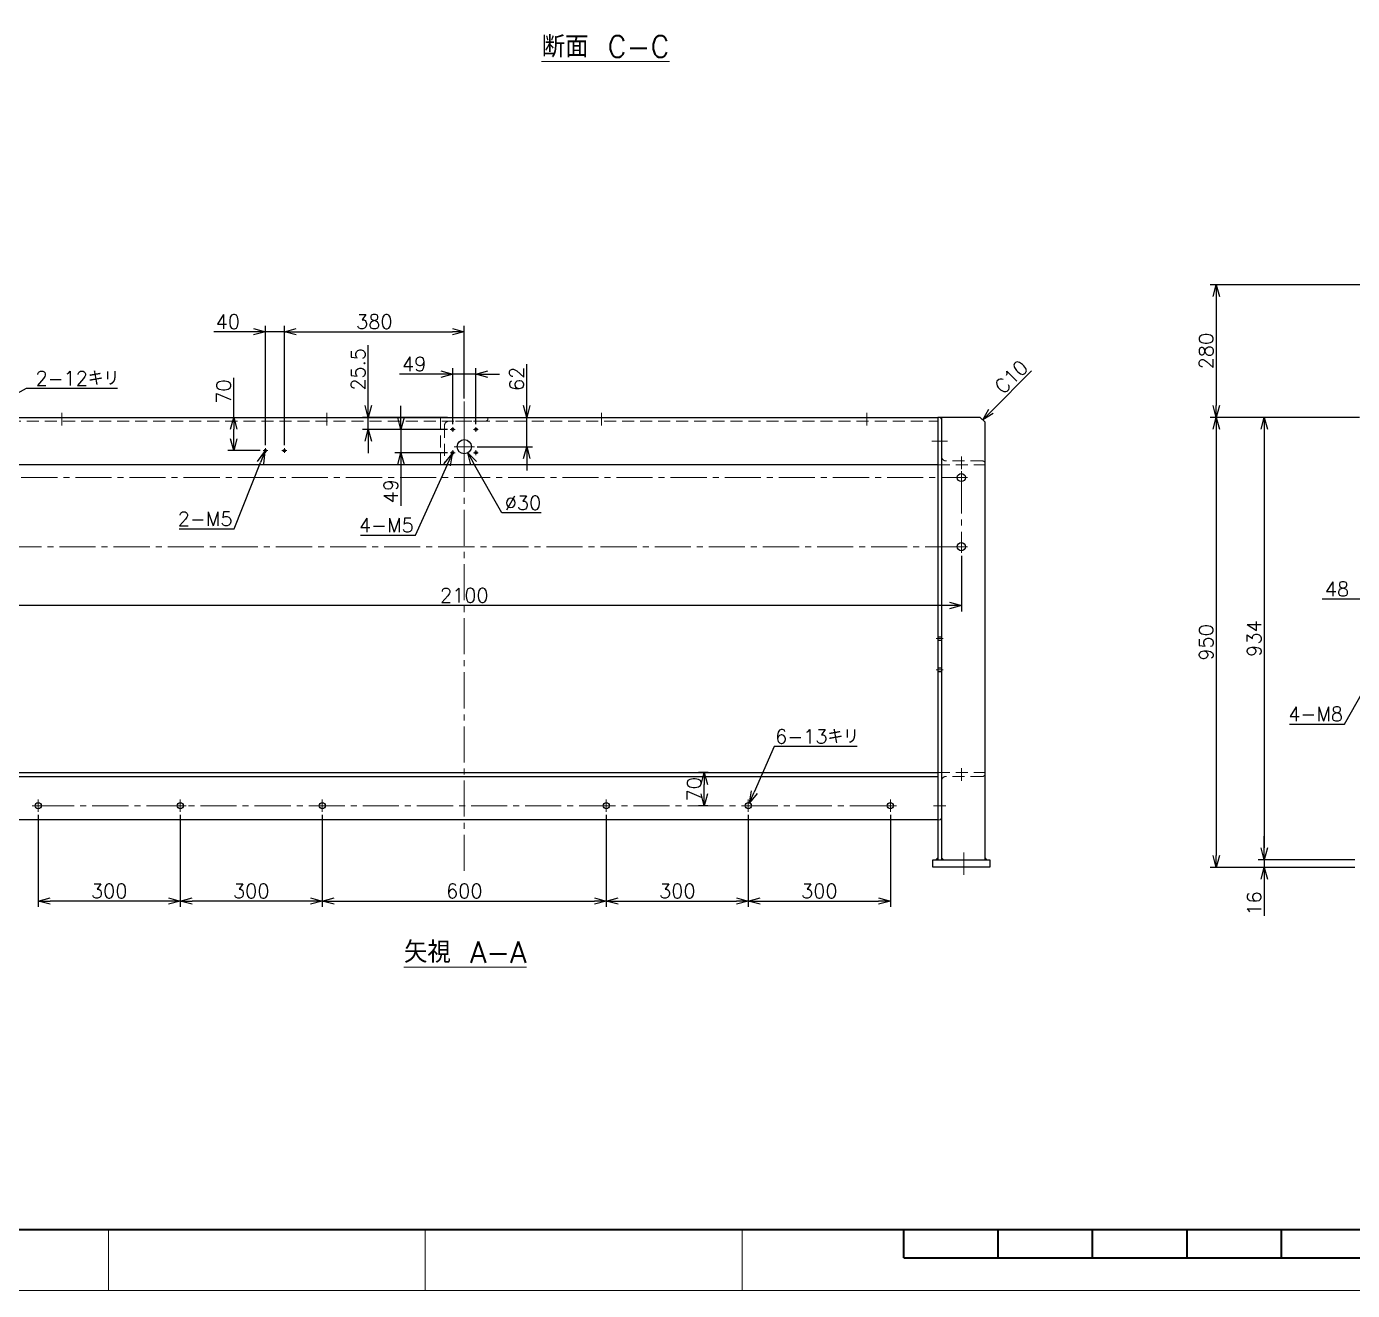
# Model space of a CAD drawing. Header units: millimetres. Extents: x 0 to 17034, y -48 to 5829.
# Drawn here: x 10172 to 12973, y 0 to 2669 of the extents above; entities that cross this region are included whole.
import ezdxf

# ---------------------------------------------------------------- set-up
doc = ezdxf.new("R2010")
doc.units = ezdxf.units.MM
doc.header["$LTSCALE"] = 4
doc.header["$PDMODE"] = 99
doc.header["$PDSIZE"] = 1
doc.linetypes.add('CENTER2', pattern=[28.575, 19.05, -3.175, 3.175, -3.175])
doc.linetypes.add('HIDDEN', pattern=[9.525, 6.35, -3.175])
for name, color, linetype, lineweight in [('04_HIDDEN', 2, 'HIDDEN', 13), ('05_CENTER', 4, 'CENTER2', 13), ('08_DIM', 3, 'Continuous', 13), ('90_FRAME', 5, 'Continuous', 35)]:
    doc.layers.add(name, color=color, linetype=linetype, lineweight=lineweight)
doc.layers.add('91_BLANK', color=5, linetype='Continuous', lineweight=0, plot=False)
doc.styles.add('KSS_TXT', font='txt.shx', dxfattribs={"bigfont": 'extfont2.shx'})
doc.dimstyles.new('KSS_DIM', dxfattribs={"dimscale": 10, "dimtxt": 3, "dimasz": 2.5, "dimexe": 1.25, "dimexo": 0.625, "dimtad": 1, "dimdsep": 46, "dimtxsty": 'KSS_TXT', "dimblk": 'OPEN30', "dimcen": 0, "dimazin": 2, "dimtfac": 0.75, "dimtmove": 0, "dimatfit": 3, "dimldrblk": 'OPEN30', "dimfxl": 1.25, "dimtolj": 1, "dimarcsym": 0})
doc.dimstyles.new('KSS_DIM$3', dxfattribs={"dimscale": 10, "dimtxt": 3, "dimasz": 2.5, "dimexe": 1.25, "dimexo": 0.625, "dimtad": 1, "dimtih": 1, "dimtoh": 1, "dimdsep": 46, "dimtxsty": 'KSS_TXT', "dimblk": 'OPEN30', "dimcen": 0, "dimazin": 2, "dimtfac": 0.75, "dimtofl": 0, "dimtmove": 0, "dimatfit": 3, "dimldrblk": 'OPEN30', "dimfxl": 1.25, "dimtolj": 1, "dimarcsym": 0})

# ---------------------------------------------------------------- blocks, each defined once
blk = doc.blocks.new('_Open30')
at = {"color": 0, "linetype": 'ByBlock', "lineweight": -2}
for p, q in [((-1, 0.27), (0, 0)), ((0, 0), (-1, -0.27)), ((0, 0), (-1, 0))]:
    blk.add_line(p, q, dxfattribs=at)
blk = doc.blocks.new('*D8')
at = {"layer": '08_DIM', "color": 0, "lineweight": -2, "transparency": 16777216}
for p, q in [((11047.3, 1934.7), (10959.8, 1934.7)), ((11072.3, 1829.2), (11072.3, 1947.2)), ((11121.3, 1934.7), (11072.3, 1934.7)), ((11121.3, 1829.2), (11121.3, 1947.2)), ((11146.3, 1934.7), (11171.3, 1934.7))]:
    blk.add_line(p, q, dxfattribs=at)
at = {"layer": 'Defpoints', "color": 0, "transparency": 16777216}
for p in [(11072.3, 1934.7), (11072.3, 1823), (11121.3, 1823)]:
    blk.add_point(p, dxfattribs=at)
at = {"layer": '08_DIM', "color": 0, "lineweight": -2, "transparency": 16777216, "xscale": 25, "yscale": 25, "zscale": 25}
blk.add_blockref('_Open30', (11072.3, 1934.7), dxfattribs=at)
at = {"layer": '08_DIM', "color": 0, "lineweight": -2, "transparency": 16777216, "xscale": 25, "yscale": 25, "zscale": 25, "rotation": 180}
blk.add_blockref('_Open30', (11121.3, 1934.7), dxfattribs=at)
at = {"layer": '08_DIM', "color": 0, "transparency": 16777216, "insert": (10991, 1956), "char_height": 30, "attachment_point": 5, "style": 'KSS_TXT'}
blk.add_mtext('\\A1;49', dxfattribs=at)
blk = doc.blocks.new('*D9')
at = {"layer": '08_DIM', "color": 0, "lineweight": -2, "transparency": 16777216}
for p, q in [((10962.9, 1842.9), (10962.9, 1867.9)), ((11061, 1817.9), (10950.4, 1817.9)), ((10962.9, 1817.9), (10962.9, 1768.9)), ((11061, 1768.9), (10950.4, 1768.9)), ((10962.9, 1743.9), (10962.9, 1656.4))]:
    blk.add_line(p, q, dxfattribs=at)
at = {"layer": 'Defpoints', "color": 0, "transparency": 16777216}
for p in [(11067.2, 1817.9), (10962.9, 1768.9), (11067.2, 1768.9)]:
    blk.add_point(p, dxfattribs=at)
at = {"layer": '08_DIM', "color": 0, "lineweight": -2, "transparency": 16777216, "xscale": 25, "yscale": 25, "zscale": 25}
for p, rotation in [((10962.9, 1817.9), 270), ((10962.9, 1768.9), 90)]:
    blk.add_blockref('_Open30', p, dxfattribs=dict(at, rotation=rotation))
at = {"layer": '08_DIM', "color": 0, "transparency": 16777216, "insert": (10941.7, 1687.7), "char_height": 30, "attachment_point": 5, "rotation": 90, "style": 'KSS_TXT'}
blk.add_mtext('\\A1;49', dxfattribs=at)
blk = doc.blocks.new('*D10')
at = {"layer": '08_DIM', "color": 0, "lineweight": -2, "transparency": 16777216}
for p, q in [((10894, 1868.4), (10894, 1996.1)), ((11061, 1843.4), (10881.5, 1843.4)), ((10894, 1817.9), (10894, 1843.4)), ((11061, 1817.9), (10881.5, 1817.9)), ((10894, 1792.9), (10894, 1767.9))]:
    blk.add_line(p, q, dxfattribs=at)
at = {"layer": 'Defpoints', "color": 0, "transparency": 16777216}
for p in [(10894, 1843.4), (11067.2, 1843.4), (11067.2, 1817.9)]:
    blk.add_point(p, dxfattribs=at)
at = {"layer": '08_DIM', "color": 0, "lineweight": -2, "transparency": 16777216, "xscale": 25, "yscale": 25, "zscale": 25}
for p, rotation in [((10894, 1843.4), 270), ((10894, 1817.9), 90)]:
    blk.add_blockref('_Open30', p, dxfattribs=dict(at, rotation=rotation))
at = {"layer": '08_DIM', "color": 0, "transparency": 16777216, "insert": (10872.7, 1944.8), "char_height": 30, "attachment_point": 5, "rotation": 90, "style": 'KSS_TXT'}
blk.add_mtext('\\A1;25.5', dxfattribs=at)
blk = doc.blocks.new('*D11')
at = {"layer": '08_DIM', "color": 0, "lineweight": -2, "transparency": 16777216}
for p, q in [((11228.6, 1868.4), (11228.6, 1956.1)), ((11124.3, 1843.4), (11241.1, 1843.4)), ((11228.6, 1781.4), (11228.6, 1843.4)), ((11124.3, 1781.4), (11241.1, 1781.4)), ((11228.6, 1756.4), (11228.6, 1731.4))]:
    blk.add_line(p, q, dxfattribs=at)
at = {"layer": 'Defpoints', "color": 0, "transparency": 16777216}
for p in [(11118, 1843.4), (11228.6, 1843.4), (11118, 1781.4)]:
    blk.add_point(p, dxfattribs=at)
at = {"layer": '08_DIM', "color": 0, "lineweight": -2, "transparency": 16777216, "xscale": 25, "yscale": 25, "zscale": 25}
for p, rotation in [((11228.6, 1843.4), 270), ((11228.6, 1781.4), 90)]:
    blk.add_blockref('_Open30', p, dxfattribs=dict(at, rotation=rotation))
at = {"layer": '08_DIM', "color": 0, "transparency": 16777216, "insert": (11207.4, 1924.8), "char_height": 30, "attachment_point": 5, "rotation": 90, "style": 'KSS_TXT'}
blk.add_mtext('\\A1;62', dxfattribs=at)
blk = doc.blocks.new('*D12')
at = {"layer": '08_DIM', "color": 0, "lineweight": -2, "transparency": 16777216}
for p, q in [((10993.6, 1594.5), (11061, 1743.9)), ((10877.3, 1594.5), (10993.6, 1594.5))]:
    blk.add_line(p, q, dxfattribs=at)
at = {"layer": 'Defpoints', "color": 0, "transparency": 16777216}
for p in [(11071.2, 1766.6), (11073.3, 1771.2)]:
    blk.add_point(p, dxfattribs=at)
at = {"layer": '08_DIM', "color": 0, "lineweight": -2, "transparency": 16777216, "xscale": 25, "yscale": 25, "zscale": 25, "rotation": 65.71302970885836}
blk.add_blockref('_Open30', (11071.2, 1766.6), dxfattribs=at)
at = {"layer": '08_DIM', "color": 0, "transparency": 16777216, "insert": (10932.3, 1615.8), "char_height": 30, "attachment_point": 5, "style": 'KSS_TXT'}
blk.add_mtext('\\A1;4-M5', dxfattribs=at)
blk = doc.blocks.new('*D13')
at = {"layer": '08_DIM', "color": 0, "lineweight": -2, "transparency": 16777216}
for p, q in [((11176.4, 1641.6), (11116.6, 1746.7)), ((11258.9, 1641.6), (11176.4, 1641.6))]:
    blk.add_line(p, q, dxfattribs=at)
at = {"layer": 'Defpoints', "color": 0, "transparency": 16777216}
for p in [(11089.3, 1794.5), (11104.2, 1768.4)]:
    blk.add_point(p, dxfattribs=at)
at = {"layer": '08_DIM', "color": 0, "lineweight": -2, "transparency": 16777216, "xscale": 25, "yscale": 25, "zscale": 25, "rotation": 119.6526724526506}
blk.add_blockref('_Open30', (11104.2, 1768.4), dxfattribs=at)
at = {"layer": '08_DIM', "color": 0, "transparency": 16777216, "insert": (11220.7, 1662.9), "char_height": 30, "attachment_point": 5, "style": 'KSS_TXT'}
blk.add_mtext('\\A1;%%C30', dxfattribs=at)
blk = doc.blocks.new('A$C448B04A9_1')
at = {"color": 0}
for p, q in [((3, 100), (0, 100)), ((0, 0), (0, 100)), ((8, 18), (8, 95)), ((0, 0), (100, 0)), ((95, 8), (18, 8)), ((100, 3), (100, 0))]:
    blk.add_line(p, q, dxfattribs=at)
for centre, radius, start, end in [((3, 95), 5, 0, 90), ((18, 18), 10, 180, 270), ((95, 3), 5, 0, 90)]:
    blk.add_arc(centre, radius, start, end, dxfattribs=at)
blk = doc.blocks.new('M5tz_1')
at = {"color": 0}
for radius in [2.5, 2.5, 2]:
    blk.add_circle((0, 0), radius, dxfattribs=at)
blk.add_circle((0, 0), 2)
at = {"layer": '05_CENTER'}
for p, q in [((5.1, 0), (-5.1, 0)), ((0, -5.1), (0, 5.1))]:
    blk.add_line(p, q, dxfattribs=at)
blk = doc.blocks.new('*D82')
at = {"layer": '08_DIM', "color": 0, "lineweight": -2, "transparency": 16777216}
for p, q in [((10716.8, 1784.7), (10716.8, 2036.8)), ((10741.8, 2024.3), (11071.8, 2024.3)), ((11096.8, 1883), (11096.8, 2036.8))]:
    blk.add_line(p, q, dxfattribs=at)
at = {"layer": 'Defpoints', "color": 0, "transparency": 16777216}
for p in [(11096.8, 2024.3), (11096.8, 1876.7), (10716.8, 1778.5)]:
    blk.add_point(p, dxfattribs=at)
at = {"layer": '08_DIM', "color": 0, "lineweight": -2, "transparency": 16777216, "xscale": 25, "yscale": 25, "zscale": 25, "rotation": 180}
blk.add_blockref('_Open30', (10716.8, 2024.3), dxfattribs=at)
at = {"layer": '08_DIM', "color": 0, "lineweight": -2, "transparency": 16777216, "xscale": 25, "yscale": 25, "zscale": 25}
blk.add_blockref('_Open30', (11096.8, 2024.3), dxfattribs=at)
at = {"layer": '08_DIM', "color": 0, "transparency": 16777216, "insert": (10906.8, 2045.5), "char_height": 30, "attachment_point": 5, "style": 'KSS_TXT'}
blk.add_mtext('\\A1;380', dxfattribs=at)
blk = doc.blocks.new('*D83')
at = {"layer": '08_DIM', "color": 0, "lineweight": -2, "transparency": 16777216}
for p, q in [((10651.8, 2024.3), (10568, 2024.3)), ((10676.8, 1784.7), (10676.8, 2036.8)), ((10716.8, 2024.3), (10676.8, 2024.3)), ((10716.8, 1784.7), (10716.8, 2036.8)), ((10741.8, 2024.3), (10766.8, 2024.3))]:
    blk.add_line(p, q, dxfattribs=at)
at = {"layer": 'Defpoints', "color": 0, "transparency": 16777216}
for p in [(10676.8, 2024.3), (10676.8, 1778.5), (10716.8, 1778.5)]:
    blk.add_point(p, dxfattribs=at)
at = {"layer": '08_DIM', "color": 0, "lineweight": -2, "transparency": 16777216, "xscale": 25, "yscale": 25, "zscale": 25}
blk.add_blockref('_Open30', (10676.8, 2024.3), dxfattribs=at)
at = {"layer": '08_DIM', "color": 0, "lineweight": -2, "transparency": 16777216, "xscale": 25, "yscale": 25, "zscale": 25, "rotation": 180}
blk.add_blockref('_Open30', (10716.8, 2024.3), dxfattribs=at)
at = {"layer": '08_DIM', "color": 0, "transparency": 16777216, "insert": (10597.4, 2045.5), "char_height": 30, "attachment_point": 5, "style": 'KSS_TXT'}
blk.add_mtext('\\A1;40', dxfattribs=at)
blk = doc.blocks.new('*D84')
at = {"layer": '08_DIM', "color": 0, "lineweight": -2, "transparency": 16777216}
for p, q in [((10609.8, 1843.4), (10609.8, 1927.2)), ((10585.2, 1843.4), (10622.3, 1843.4)), ((10609.8, 1798.4), (10609.8, 1818.4)), ((10665.5, 1773.4), (10597.3, 1773.4))]:
    blk.add_line(p, q, dxfattribs=at)
at = {"layer": 'Defpoints', "color": 0, "transparency": 16777216}
for p in [(10579, 1843.4), (10609.8, 1843.4), (10671.7, 1773.4)]:
    blk.add_point(p, dxfattribs=at)
at = {"layer": '08_DIM', "color": 0, "lineweight": -2, "transparency": 16777216, "xscale": 25, "yscale": 25, "zscale": 25}
for p, rotation in [((10609.8, 1843.4), 90), ((10609.8, 1773.4), 270)]:
    blk.add_blockref('_Open30', p, dxfattribs=dict(at, rotation=rotation))
at = {"layer": '08_DIM', "color": 0, "transparency": 16777216, "insert": (10588.6, 1897.8), "char_height": 30, "attachment_point": 5, "rotation": 90, "style": 'KSS_TXT'}
blk.add_mtext('\\A1;70', dxfattribs=at)
blk = doc.blocks.new('*D85')
at = {"layer": '08_DIM', "color": 0, "lineweight": -2, "transparency": 16777216}
for p, q in [((10610.6, 1608), (10666.6, 1747.9)), ((10494.4, 1608), (10610.6, 1608))]:
    blk.add_line(p, q, dxfattribs=at)
at = {"layer": 'Defpoints', "color": 0, "transparency": 16777216}
for p in [(10675.8, 1771.1), (10677.7, 1775.7)]:
    blk.add_point(p, dxfattribs=at)
at = {"layer": '08_DIM', "color": 0, "lineweight": -2, "transparency": 16777216, "xscale": 25, "yscale": 25, "zscale": 25, "rotation": 68.21196729017868}
blk.add_blockref('_Open30', (10675.8, 1771.1), dxfattribs=at)
at = {"layer": '08_DIM', "color": 0, "transparency": 16777216, "insert": (10549.4, 1629.3), "char_height": 30, "attachment_point": 5, "style": 'KSS_TXT'}
blk.add_mtext('\\A1;2-M5', dxfattribs=at)
blk = doc.blocks.new('*D96')
at = {"layer": '08_DIM', "color": 0, "lineweight": -2, "transparency": 16777216}
for p, q in [((10171.2, 1904.7), (10053.8, 1838.6)), ((10364, 1904.7), (10171.2, 1904.7))]:
    blk.add_line(p, q, dxfattribs=at)
at = {"layer": 'Defpoints', "color": 0, "transparency": 16777216}
for p in [(10032, 1826.4), (10021.5, 1820.5)]:
    blk.add_point(p, dxfattribs=at)
at = {"layer": '08_DIM', "color": 0, "lineweight": -2, "transparency": 16777216, "xscale": 25, "yscale": 25, "zscale": 25, "rotation": 209.3523957356908}
blk.add_blockref('_Open30', (10032, 1826.4), dxfattribs=at)
at = {"layer": '08_DIM', "color": 0, "transparency": 16777216, "insert": (10279.5, 1925.9), "char_height": 30, "attachment_point": 5, "style": 'KSS_TXT'}
blk.add_mtext('\\A1;2-12キリ', dxfattribs=at)
blk = doc.blocks.new('*D97')
at = {"layer": '08_DIM', "color": 0, "lineweight": -2, "transparency": 16777216}
blk.add_line((12209.4, 1856.1), (12295, 1941.7), dxfattribs=at)
at = {"layer": 'Defpoints', "color": 0, "transparency": 16777216}
for p in [(12403.3, 2050), (12403.3, 2050), (12191.8, 1838.4)]:
    blk.add_point(p, dxfattribs=at)
at = {"layer": '08_DIM', "color": 0, "lineweight": -2, "transparency": 16777216, "xscale": 25, "yscale": 25, "zscale": 25, "rotation": 225.0000000000006}
blk.add_blockref('_Open30', (12191.8, 1838.4), dxfattribs=at)
at = {"layer": '08_DIM', "color": 0, "transparency": 16777216, "insert": (12252.2, 1928.9), "char_height": 30, "attachment_point": 5, "rotation": 45, "style": 'KSS_TXT'}
blk.add_mtext('\\A1;C10', dxfattribs=at)
blk = doc.blocks.new('*D140')
at = {"layer": '08_DIM', "color": 0, "lineweight": -2, "transparency": 16777216}
for p, q in [((15588.1, 2123.4), (12672.6, 2123.4)), ((12685.1, 2098.4), (12685.1, 1868.4)), ((12988.1, 1843.4), (12672.6, 1843.4))]:
    blk.add_line(p, q, dxfattribs=at)
at = {"layer": 'Defpoints', "color": 0, "transparency": 16777216}
for p in [(15594.4, 2123.4), (12685.1, 1843.4), (12994.4, 1843.4)]:
    blk.add_point(p, dxfattribs=at)
at = {"layer": '08_DIM', "color": 0, "lineweight": -2, "transparency": 16777216, "xscale": 25, "yscale": 25, "zscale": 25}
for p, rotation in [((12685.1, 2123.4), 90), ((12685.1, 1843.4), 270)]:
    blk.add_blockref('_Open30', p, dxfattribs=dict(at, rotation=rotation))
at = {"layer": '08_DIM', "color": 0, "transparency": 16777216, "insert": (12663.9, 1983.4), "char_height": 30, "attachment_point": 5, "rotation": 90, "style": 'KSS_TXT'}
blk.add_mtext('\\A1;280', dxfattribs=at)
blk = doc.blocks.new('*D146')
at = {"layer": '08_DIM', "color": 0, "lineweight": -2, "transparency": 16777216}
for p, q in [((12988.1, 1843.4), (12774, 1843.4)), ((12786.5, 1818.4), (12786.5, 934.4)), ((12978.1, 909.4), (12774, 909.4))]:
    blk.add_line(p, q, dxfattribs=at)
at = {"layer": 'Defpoints', "color": 0, "transparency": 16777216}
for p in [(12994.4, 1843.4), (12786.5, 909.4), (12984.4, 909.4)]:
    blk.add_point(p, dxfattribs=at)
at = {"layer": '08_DIM', "color": 0, "lineweight": -2, "transparency": 16777216, "xscale": 25, "yscale": 25, "zscale": 25}
for p, rotation in [((12786.5, 1843.4), 90), ((12786.5, 909.4), 270)]:
    blk.add_blockref('_Open30', p, dxfattribs=dict(at, rotation=rotation))
at = {"layer": '08_DIM', "color": 0, "transparency": 16777216, "insert": (12765.3, 1376.4), "char_height": 30, "attachment_point": 5, "rotation": 90, "style": 'KSS_TXT'}
blk.add_mtext('\\A1;934', dxfattribs=at)
blk = doc.blocks.new('*D147')
at = {"layer": '08_DIM', "color": 0, "lineweight": -2, "transparency": 16777216}
for p, q in [((12988.1, 1843.4), (12672.6, 1843.4)), ((12685.1, 1818.4), (12685.1, 918.4)), ((12978.1, 893.4), (12672.6, 893.4))]:
    blk.add_line(p, q, dxfattribs=at)
at = {"layer": 'Defpoints', "color": 0, "transparency": 16777216}
for p in [(12994.4, 1843.4), (12685.1, 893.4), (12984.4, 893.4)]:
    blk.add_point(p, dxfattribs=at)
at = {"layer": '08_DIM', "color": 0, "lineweight": -2, "transparency": 16777216, "xscale": 25, "yscale": 25, "zscale": 25}
for p, rotation in [((12685.1, 1843.4), 90), ((12685.1, 893.4), 270)]:
    blk.add_blockref('_Open30', p, dxfattribs=dict(at, rotation=rotation))
at = {"layer": '08_DIM', "color": 0, "transparency": 16777216, "insert": (12663.9, 1368.4), "char_height": 30, "attachment_point": 5, "rotation": 90, "style": 'KSS_TXT'}
blk.add_mtext('\\A1;950', dxfattribs=at)
blk = doc.blocks.new('*D148')
at = {"layer": '08_DIM', "color": 0, "lineweight": -2, "transparency": 16777216}
for p, q in [((12786.5, 934.4), (12786.5, 959.4)), ((12978.1, 909.4), (12774, 909.4)), ((12786.5, 909.4), (12786.5, 893.4)), ((12978.1, 893.4), (12774, 893.4)), ((12786.5, 868.4), (12786.5, 790.9))]:
    blk.add_line(p, q, dxfattribs=at)
at = {"layer": 'Defpoints', "color": 0, "transparency": 16777216}
for p in [(12984.4, 909.4), (12786.5, 893.4), (12984.4, 893.4)]:
    blk.add_point(p, dxfattribs=at)
at = {"layer": '08_DIM', "color": 0, "lineweight": -2, "transparency": 16777216, "xscale": 25, "yscale": 25, "zscale": 25}
for p, rotation in [((12786.5, 909.4), 270), ((12786.5, 893.4), 90)]:
    blk.add_blockref('_Open30', p, dxfattribs=dict(at, rotation=rotation))
at = {"layer": '08_DIM', "color": 0, "transparency": 16777216, "insert": (12765.3, 817.2), "char_height": 30, "attachment_point": 5, "rotation": 90, "style": 'KSS_TXT'}
blk.add_mtext('\\A1;16', dxfattribs=at)
blk = doc.blocks.new('*D150')
at = {"layer": '08_DIM', "color": 0, "lineweight": -2, "transparency": 16777216}
for p, q in [((12996.4, 1459.7), (12908.9, 1459.7)), ((13021.4, 1389.6), (13021.4, 1472.2)), ((13069.4, 1459.7), (13021.4, 1459.7)), ((13069.4, 1389.6), (13069.4, 1472.2)), ((13094.4, 1459.7), (13119.4, 1459.7))]:
    blk.add_line(p, q, dxfattribs=at)
at = {"layer": 'Defpoints', "color": 0, "transparency": 16777216}
for p in [(13021.4, 1459.7), (13021.4, 1383.4), (13069.4, 1383.4)]:
    blk.add_point(p, dxfattribs=at)
at = {"layer": '08_DIM', "color": 0, "lineweight": -2, "transparency": 16777216, "xscale": 25, "yscale": 25, "zscale": 25}
blk.add_blockref('_Open30', (13021.4, 1459.7), dxfattribs=at)
at = {"layer": '08_DIM', "color": 0, "lineweight": -2, "transparency": 16777216, "xscale": 25, "yscale": 25, "zscale": 25, "rotation": 180}
blk.add_blockref('_Open30', (13069.4, 1459.7), dxfattribs=at)
at = {"layer": '08_DIM', "color": 0, "transparency": 16777216, "insert": (12940.1, 1481), "char_height": 30, "attachment_point": 5, "style": 'KSS_TXT'}
blk.add_mtext('\\A1;48', dxfattribs=at)
blk = doc.blocks.new('*D153')
at = {"layer": '08_DIM', "color": 0, "lineweight": -2, "transparency": 16777216}
for p, q in [((12956.3, 1196), (13007, 1285.2)), ((12840.1, 1196), (12956.3, 1196))]:
    blk.add_line(p, q, dxfattribs=at)
at = {"layer": 'Defpoints', "color": 0, "transparency": 16777216}
for p in [(13019.4, 1307), (13023.4, 1313.9)]:
    blk.add_point(p, dxfattribs=at)
at = {"layer": '08_DIM', "color": 0, "lineweight": -2, "transparency": 16777216, "xscale": 25, "yscale": 25, "zscale": 25, "rotation": 60.37559558831968}
blk.add_blockref('_Open30', (13019.4, 1307), dxfattribs=at)
at = {"layer": '08_DIM', "color": 0, "transparency": 16777216, "insert": (12895.1, 1217.2), "char_height": 30, "attachment_point": 5, "style": 'KSS_TXT'}
blk.add_mtext('\\A1;4-M8', dxfattribs=at)
blk = doc.blocks.new('*D156')
at = {"layer": '08_DIM', "color": 0, "lineweight": -2, "transparency": 16777216}
for p, q in [((10046.8, 1550.9), (10046.8, 1433.8)), ((12146.8, 1550.9), (12146.8, 1433.8)), ((12121.8, 1446.3), (10071.8, 1446.3))]:
    blk.add_line(p, q, dxfattribs=at)
at = {"layer": 'Defpoints', "color": 0, "transparency": 16777216}
for p in [(10046.8, 1557.1), (12146.8, 1557.1), (10046.8, 1446.3)]:
    blk.add_point(p, dxfattribs=at)
at = {"layer": '08_DIM', "color": 0, "lineweight": -2, "transparency": 16777216, "xscale": 25, "yscale": 25, "zscale": 25, "rotation": 180}
blk.add_blockref('_Open30', (10046.8, 1446.3), dxfattribs=at)
at = {"layer": '08_DIM', "color": 0, "lineweight": -2, "transparency": 16777216, "xscale": 25, "yscale": 25, "zscale": 25}
blk.add_blockref('_Open30', (12146.8, 1446.3), dxfattribs=at)
at = {"layer": '08_DIM', "color": 0, "transparency": 16777216, "insert": (11096.8, 1467.6), "char_height": 30, "attachment_point": 5, "style": 'KSS_TXT'}
blk.add_mtext('\\A1;2100', dxfattribs=at)
blk = doc.blocks.new('A$C448B04A9_1_1_1')
at = {"color": 0}
for p, q in [((3, 100), (0, 100)), ((0, 0), (0, 100)), ((8, 18), (8, 95)), ((0, 0), (100, 0)), ((95, 8), (18, 8)), ((100, 3), (100, 0))]:
    blk.add_line(p, q, dxfattribs=at)
for centre, radius, start, end in [((3, 95), 5, 0, 90), ((18, 18), 10, 180, 270), ((95, 3), 5, 0, 90)]:
    blk.add_arc(centre, radius, start, end, dxfattribs=at)
blk = doc.blocks.new('*D194')
at = {"layer": '08_DIM', "color": 0, "lineweight": -2, "transparency": 16777216}
for p, q in [((11611.8, 1093.4), (11591.3, 1093.4)), ((11603.8, 1048.4), (11603.8, 1068.4)), ((11611.4, 1023.4), (11591.3, 1023.4))]:
    blk.add_line(p, q, dxfattribs=at)
at = {"layer": 'Defpoints', "color": 0, "transparency": 16777216}
for p in [(11603.8, 1093.4), (11618.1, 1093.4), (11617.6, 1023.4)]:
    blk.add_point(p, dxfattribs=at)
at = {"layer": '08_DIM', "color": 0, "lineweight": -2, "transparency": 16777216, "xscale": 25, "yscale": 25, "zscale": 25}
for p, rotation in [((11603.8, 1093.4), 90), ((11603.8, 1023.4), 270)]:
    blk.add_blockref('_Open30', p, dxfattribs=dict(at, rotation=rotation))
at = {"layer": '08_DIM', "color": 0, "transparency": 16777216, "insert": (11582.5, 1058.4), "char_height": 30, "attachment_point": 5, "rotation": 90, "style": 'KSS_TXT'}
blk.add_mtext('\\A1;70', dxfattribs=at)
blk = doc.blocks.new('*D195')
at = {"layer": '08_DIM', "color": 0, "lineweight": -2, "transparency": 16777216}
for p, q in [((10796.8, 1004.3), (10796.8, 809.7)), ((11396.8, 1004.3), (11396.8, 809.7)), ((10821.8, 822.2), (11371.8, 822.2))]:
    blk.add_line(p, q, dxfattribs=at)
at = {"layer": 'Defpoints', "color": 0, "transparency": 16777216}
for p in [(10796.8, 1010.5), (11396.8, 1010.5), (11396.8, 822.2)]:
    blk.add_point(p, dxfattribs=at)
at = {"layer": '08_DIM', "color": 0, "lineweight": -2, "transparency": 16777216, "xscale": 25, "yscale": 25, "zscale": 25, "rotation": 180}
blk.add_blockref('_Open30', (10796.8, 822.2), dxfattribs=at)
at = {"layer": '08_DIM', "color": 0, "lineweight": -2, "transparency": 16777216, "xscale": 25, "yscale": 25, "zscale": 25}
blk.add_blockref('_Open30', (11396.8, 822.2), dxfattribs=at)
at = {"layer": '08_DIM', "color": 0, "transparency": 16777216, "insert": (11096.8, 843.4), "char_height": 30, "attachment_point": 5, "style": 'KSS_TXT'}
blk.add_mtext('\\A1;600', dxfattribs=at)
blk = doc.blocks.new('*D196')
at = {"layer": '08_DIM', "color": 0, "lineweight": -2, "transparency": 16777216}
for p, q in [((11396.8, 1004.3), (11396.8, 809.7)), ((11696.8, 1004.3), (11696.8, 809.7)), ((11421.8, 822.2), (11671.8, 822.2))]:
    blk.add_line(p, q, dxfattribs=at)
at = {"layer": 'Defpoints', "color": 0, "transparency": 16777216}
for p in [(11396.8, 1010.5), (11696.8, 1010.5), (11696.8, 822.2)]:
    blk.add_point(p, dxfattribs=at)
at = {"layer": '08_DIM', "color": 0, "lineweight": -2, "transparency": 16777216, "xscale": 25, "yscale": 25, "zscale": 25, "rotation": 180}
blk.add_blockref('_Open30', (11396.8, 822.2), dxfattribs=at)
at = {"layer": '08_DIM', "color": 0, "lineweight": -2, "transparency": 16777216, "xscale": 25, "yscale": 25, "zscale": 25}
blk.add_blockref('_Open30', (11696.8, 822.2), dxfattribs=at)
at = {"layer": '08_DIM', "color": 0, "transparency": 16777216, "insert": (11546.8, 843.4), "char_height": 30, "attachment_point": 5, "style": 'KSS_TXT'}
blk.add_mtext('\\A1;300', dxfattribs=at)
blk = doc.blocks.new('*D197')
at = {"layer": '08_DIM', "color": 0, "lineweight": -2, "transparency": 16777216}
for p, q in [((11696.8, 1004.3), (11696.8, 809.7)), ((11996.8, 1004.3), (11996.8, 809.7)), ((11721.8, 822.2), (11971.8, 822.2))]:
    blk.add_line(p, q, dxfattribs=at)
at = {"layer": 'Defpoints', "color": 0, "transparency": 16777216}
for p in [(11696.8, 1010.5), (11996.8, 1010.5), (11996.8, 822.2)]:
    blk.add_point(p, dxfattribs=at)
at = {"layer": '08_DIM', "color": 0, "lineweight": -2, "transparency": 16777216, "xscale": 25, "yscale": 25, "zscale": 25, "rotation": 180}
blk.add_blockref('_Open30', (11696.8, 822.2), dxfattribs=at)
at = {"layer": '08_DIM', "color": 0, "lineweight": -2, "transparency": 16777216, "xscale": 25, "yscale": 25, "zscale": 25}
blk.add_blockref('_Open30', (11996.8, 822.2), dxfattribs=at)
at = {"layer": '08_DIM', "color": 0, "transparency": 16777216, "insert": (11846.8, 843.4), "char_height": 30, "attachment_point": 5, "style": 'KSS_TXT'}
blk.add_mtext('\\A1;300', dxfattribs=at)
blk = doc.blocks.new('*D198')
at = {"layer": '08_DIM', "color": 0, "lineweight": -2, "transparency": 16777216}
for p, q in [((10496.8, 1004.3), (10496.8, 809.7)), ((10796.8, 1004.3), (10796.8, 809.7)), ((10771.8, 822.2), (10521.8, 822.2))]:
    blk.add_line(p, q, dxfattribs=at)
at = {"layer": 'Defpoints', "color": 0, "transparency": 16777216}
for p in [(10496.8, 1010.5), (10796.8, 1010.5), (10496.8, 822.2)]:
    blk.add_point(p, dxfattribs=at)
at = {"layer": '08_DIM', "color": 0, "lineweight": -2, "transparency": 16777216, "xscale": 25, "yscale": 25, "zscale": 25, "rotation": 180}
blk.add_blockref('_Open30', (10496.8, 822.2), dxfattribs=at)
at = {"layer": '08_DIM', "color": 0, "lineweight": -2, "transparency": 16777216, "xscale": 25, "yscale": 25, "zscale": 25}
blk.add_blockref('_Open30', (10796.8, 822.2), dxfattribs=at)
at = {"layer": '08_DIM', "color": 0, "transparency": 16777216, "insert": (10646.8, 843.4), "char_height": 30, "attachment_point": 5, "style": 'KSS_TXT'}
blk.add_mtext('\\A1;300', dxfattribs=at)
blk = doc.blocks.new('*D199')
at = {"layer": '08_DIM', "color": 0, "lineweight": -2, "transparency": 16777216}
for p, q in [((10196.8, 1004.3), (10196.8, 809.7)), ((10496.8, 1004.3), (10496.8, 809.7)), ((10471.8, 822.2), (10221.8, 822.2))]:
    blk.add_line(p, q, dxfattribs=at)
at = {"layer": 'Defpoints', "color": 0, "transparency": 16777216}
for p in [(10196.8, 1010.5), (10496.8, 1010.5), (10196.8, 822.2)]:
    blk.add_point(p, dxfattribs=at)
at = {"layer": '08_DIM', "color": 0, "lineweight": -2, "transparency": 16777216, "xscale": 25, "yscale": 25, "zscale": 25, "rotation": 180}
blk.add_blockref('_Open30', (10196.8, 822.2), dxfattribs=at)
at = {"layer": '08_DIM', "color": 0, "lineweight": -2, "transparency": 16777216, "xscale": 25, "yscale": 25, "zscale": 25}
blk.add_blockref('_Open30', (10496.8, 822.2), dxfattribs=at)
at = {"layer": '08_DIM', "color": 0, "transparency": 16777216, "insert": (10346.8, 843.4), "char_height": 30, "attachment_point": 5, "style": 'KSS_TXT'}
blk.add_mtext('\\A1;300', dxfattribs=at)
blk = doc.blocks.new('*D200')
at = {"layer": '08_DIM', "color": 0, "lineweight": -2, "transparency": 16777216}
for p, q in [((11751.1, 1148.3), (11709.3, 1052.3)), ((11926.5, 1148.3), (11751.1, 1148.3))]:
    blk.add_line(p, q, dxfattribs=at)
at = {"layer": 'Defpoints', "color": 0, "transparency": 16777216}
for p in [(11694.2, 1017.5), (11699.4, 1029.4)]:
    blk.add_point(p, dxfattribs=at)
at = {"layer": '08_DIM', "color": 0, "lineweight": -2, "transparency": 16777216, "xscale": 25, "yscale": 25, "zscale": 25, "rotation": 246.5067509519402}
blk.add_blockref('_Open30', (11699.4, 1029.4), dxfattribs=at)
at = {"layer": '08_DIM', "color": 0, "transparency": 16777216, "insert": (11841.9, 1169.6), "char_height": 30, "attachment_point": 5, "style": 'KSS_TXT'}
blk.add_mtext('\\A1;6-13キリ', dxfattribs=at)

msp = doc.modelspace()

# ---------------------------------------------------------------- linework, layer by layer
at = {"color": 0}
for p, q in [((12104.768, 1843.428), (12104.768, 909.428)), ((10096.768, 1085.428), (12096.768, 1085.428))]:
    msp.add_line(p, q, dxfattribs=at)
for points in [[(10096.768, 1843.428), (12096.768, 1843.428), (12096.768, 1743.428), (10096.768, 1743.428)], [(12186.768, 1843.428), (12096.768, 1843.428), (12096.768, 909.428), (12196.768, 909.428), (12196.768, 1833.428)], [(10096.768, 1093.428), (12096.768, 1093.428), (12096.768, 993.428), (10096.768, 993.428)], [(12206.768, 893.428), (12086.768, 893.428), (12086.768, 909.428), (12206.768, 909.428)]]:
    msp.add_lwpolyline(points, close=True, dxfattribs=at)
msp.add_circle((11096.768, 1781.428), 15)
for centre, radius in [((12146.768, 1716.428), 8.5), ((12146.768, 1570.428), 8.5), ((10196.768, 1023.428), 6.5), ((10496.768, 1023.428), 6.5), ((10796.768, 1023.428), 6.5), ((11396.768, 1023.428), 6.5), ((11696.768, 1023.428), 6.5), ((11996.768, 1023.428), 6.5)]:
    msp.add_circle(centre, radius, dxfattribs=at)
at = {"layer": '04_HIDDEN'}
for p, q in [((10096.768, 1835.428), (12096.768, 1835.428)), ((12096.768, 1380.428), (12104.768, 1380.428)), ((12096.768, 1379.678), (12104.768, 1379.678)), ((12096.768, 1373.178), (12104.768, 1373.178)), ((12096.768, 1372.428), (12104.768, 1372.428)), ((12096.768, 1314.428), (12104.768, 1314.428)), ((12096.768, 1313.678), (12104.768, 1313.678)), ((12096.768, 1307.178), (12104.768, 1307.178)), ((12096.768, 1306.428), (12104.768, 1306.428))]:
    msp.add_line(p, q, dxfattribs=at)
at = {"layer": '05_CENTER'}
for p, q in [((11096.768, 1876.707), (11096.768, 875.416)), ((10246.768, 1826.149), (10246.768, 1852.806)), ((10806.768, 1826.149), (10806.768, 1852.806)), ((11386.768, 1826.149), (11386.768, 1852.806)), ((11946.768, 1826.149), (11946.768, 1852.806)), ((11096.768, 1760.148), (11096.768, 1802.708)), ((12117.267, 1793.428), (12084.277, 1793.428)), ((11118.048, 1781.428), (11075.488, 1781.428)), ((12146.768, 1734.117), (12146.768, 1760.774)), ((12133.44, 1716.428), (12160.097, 1716.428)), ((12146.768, 1703.1), (12146.768, 1729.757)), ((12133.44, 1570.428), (12160.097, 1570.428)), ((12146.768, 1557.1), (12146.768, 1583.757)), ((12093.379, 1376.428), (12108.158, 1376.428)), ((12093.379, 1310.428), (12108.158, 1310.428)), ((12146.768, 1076.117), (12146.768, 1102.774)), ((10196.768, 1010.518), (10196.768, 1036.339)), ((10496.768, 1010.518), (10496.768, 1036.339)), ((10796.768, 1010.518), (10796.768, 1036.339)), ((11396.768, 1010.518), (11396.768, 1036.339)), ((11696.768, 1010.518), (11696.768, 1036.339)), ((11996.768, 1010.518), (11996.768, 1036.339)), ((10209.678, 1023.428), (10183.858, 1023.428)), ((10196.768, 1023.428), (11996.768, 1023.428)), ((10509.678, 1023.428), (10483.858, 1023.428)), ((10809.678, 1023.428), (10783.858, 1023.428)), ((11383.858, 1023.428), (11409.678, 1023.428)), ((11683.858, 1023.428), (11709.678, 1023.428)), ((11983.858, 1023.428), (12009.678, 1023.428)), ((12113.787, 1023.428), (12088.108, 1023.428)), ((12151.768, 877.373), (12151.768, 925.022))]:
    msp.add_line(p, q, dxfattribs=at)
msp.add_lwpolyline([(10046.768, 1716.428), (12146.768, 1716.428), (12146.768, 1570.428), (10046.768, 1570.428)], close=True, dxfattribs=at)
at = {"layer": '08_DIM'}
for points in [[(12096.768, 909.428), (12092.768, 909.428), (12096.768, 913.428), (12096.768, 913.428)], [(12104.768, 909.428), (12108.768, 909.428), (12104.768, 913.428), (12104.768, 913.428)], [(12196.768, 909.428), (12200.768, 909.428), (12196.768, 913.428), (12196.768, 913.428)]]:
    msp.add_lwpolyline(points, close=True, dxfattribs=at)
at = {"layer": '90_FRAME', "color": 4, "lineweight": 13}
for p, q in [((10345.002, 0), (10345.002, 129.04)), ((11014.336, 0), (11014.336, 129.04)), ((11683.67, 0), (11683.67, 129.04))]:
    msp.add_line(p, q, dxfattribs=at)
at = {"layer": '90_FRAME'}
for p, q in [((12025.267, 69.215), (12025.267, 129.04)), ((12224.681, 69.215), (12224.681, 129.04)), ((12424.095, 69.215), (12424.095, 129.04)), ((12623.509, 69.215), (12623.509, 129.04)), ((12822.924, 69.215), (12822.924, 129.04)), ((12025.267, 69.215), (14019.409, 69.215))]:
    msp.add_line(p, q, dxfattribs=at)
msp.add_lwpolyline([(9140.373, 129.04), (16904.303, 129.04), (16904.303, 5679.579), (9140.373, 5679.579)], close=True, dxfattribs=at)
at = {"layer": '91_BLANK'}
msp.add_lwpolyline([(8751.914, 0), (17033.922, 0), (17033.922, 5829.198), (8751.914, 5829.198)], close=True, dxfattribs=at)

# ---------------------------------------------------------------- block references
for p in [(11072.268, 1817.928), (11121.268, 1817.928), (10716.768, 1773.428), (11072.268, 1768.928), (11121.268, 1768.928)]:
    msp.add_blockref('M5tz_1', p)
at = {"xscale": -1}
msp.add_blockref('M5tz_1', (10676.768, 1773.428), dxfattribs=at)
at = {"layer": '04_HIDDEN', "xscale": -1, "rotation": 180}
for name, p in [('A$C448B04A9_1_1_1', (11046.768, 1843.428)), ('A$C448B04A9_1', (12096.768, 1093.428))]:
    msp.add_blockref(name, p, dxfattribs=at)
at = {"layer": '04_HIDDEN'}
msp.add_blockref('A$C448B04A9_1', (12096.768, 1743.428), dxfattribs=at)

# ---------------------------------------------------------------- texts
at = {"layer": '08_DIM', "style": 'KSS_TXT'}
for s, p in [('%%u断面 C-C', (11260.202, 2603.774)), ('%%u矢視 A-A', (10969.438, 691.773))]:
    msp.add_text(s, height=45, dxfattribs=at).set_placement(p)

# ---------------------------------------------------------------- dimensions: what is measured, and where the dimension line sits
at = {"layer": '08_DIM'}
for base, p1, p2, picture, middle in [((12685.143, 1843.428), (15594.383, 2123.428), (12994.383, 1843.428), '*D140', (12663.893, 1983.428)), ((10894.032, 1843.428), (11067.209, 1817.928), (11067.209, 1843.428), '*D10', (10872.74, 1944.783)), ((11228.635, 1843.428), (11118.048, 1781.428), (11118.048, 1843.428), '*D11', (11207.385, 1924.783)), ((10962.927, 1768.928), (11067.209, 1817.928), (11067.209, 1768.928), '*D9', (10941.677, 1687.672)), ((12685.143, 893.428), (12994.383, 1843.428), (12984.383, 893.428), '*D147', (12663.872, 1368.428)), ((12786.528, 909.428), (12994.383, 1843.428), (12984.383, 909.428), '*D146', (12765.278, 1376.428)), ((12786.528, 893.428), (12984.383, 909.428), (12984.383, 893.428), '*D148', (12765.278, 817.178))]:
    dim = msp.add_linear_dim(base=base, p1=p1, p2=p2, angle=90, dimstyle='KSS_DIM', override={"dimarcsym": 1}, dxfattribs=at)
    dim.commit()
    dim.dimension.update_dxf_attribs({"geometry": picture, "text_midpoint": middle})
for base, p1, p2, picture, middle in [((10676.768, 2024.27), (10716.768, 1778.488), (10676.768, 1778.488), '*D83', (10597.393, 2045.52)), ((11096.768, 2024.27), (10716.768, 1778.488), (11096.768, 1876.707), '*D82', (10906.768, 2045.52)), ((11072.268, 1934.72), (11121.268, 1822.988), (11072.268, 1822.988), '*D8', (10991.011, 1955.97)), ((10046.768, 1446.344), (12146.768, 1557.1), (10046.768, 1557.1), '*D156', (11096.768, 1467.594))]:
    dim = msp.add_linear_dim(base=base, p1=p1, p2=p2, dimstyle='KSS_DIM', override={"dimarcsym": 1}, dxfattribs=at)
    dim.commit()
    dim.dimension.update_dxf_attribs({"geometry": picture, "text_midpoint": middle})
dim = msp.add_linear_dim(base=(12403.335, 2049.995), p1=(12191.768, 1838.428), p2=(12403.335, 2049.995), angle=45, text='C10', dimstyle='KSS_DIM', override={"dimse1": 1, "dimse2": 1, "dimsd2": 1}, dxfattribs=at)
dim.commit()
dim.dimension.update_dxf_attribs({"geometry": '*D97', "text_midpoint": (12267.199, 1913.859), "dimtype": 161})
for p1, p2, text, override, picture, middle in [((10021.539, 1820.485), (10031.998, 1826.368), '2-<>キリ', {"dimpost": '<>', "dimtix": 1}, '*D96', (10279.472, 1904.664)), ((10677.696, 1775.75), (10675.84, 1771.107), '2-M<>', {"dimpost": '<>', "dimtix": 1, "dimarcsym": 1}, '*D85', (10549.391, 1607.997)), ((11073.297, 1771.207), (11071.24, 1766.65), '4-M<>', {"dimpost": '<>', "dimtix": 1, "dimarcsym": 1}, '*D12', (10932.304, 1594.49)), ((13023.36, 1313.906), (13019.405, 1306.951), '4-M<>', {"dimpost": '<>', "dimtix": 1}, '*D153', (12895.06, 1195.993))]:
    dim = msp.add_diameter_dim_2p(p1=p1, p2=p2, text=text, dimstyle='KSS_DIM$3', override=override, dxfattribs=at)
    dim.commit()
    dim.dimension.update_dxf_attribs({"geometry": picture, "text_midpoint": middle, "dimtype": 163})
dim = msp.add_linear_dim(base=(10609.827, 1843.428), p1=(10671.709, 1773.428), p2=(10578.963, 1843.428), angle=90, dimstyle='KSS_DIM', override={"dimarcsym": 1}, dxfattribs=at)
dim.commit()
dim.dimension.update_dxf_attribs({"geometry": '*D84', "text_midpoint": (10609.827, 1897.803), "dimtype": 160})
dim = msp.add_diameter_dim_2p(p1=(11089.347, 1794.464), p2=(11104.189, 1768.393), dimstyle='KSS_DIM$3', override={"dimpost": '%%C<>', "dimtix": 1, "dimarcsym": 1}, dxfattribs=at)
dim.commit()
dim.dimension.update_dxf_attribs({"geometry": '*D13', "text_midpoint": (11220.742, 1641.609), "dimtype": 163})
dim = msp.add_linear_dim(base=(13021.383, 1459.707), p1=(13069.383, 1383.352), p2=(13021.383, 1383.352), angle=180, dimstyle='KSS_DIM', dxfattribs=at)
dim.commit()
dim.dimension.update_dxf_attribs({"geometry": '*D150', "text_midpoint": (12940.133, 1480.957)})
at = {"layer": '08_DIM', "color": 1}
dim = msp.add_diameter_dim_2p(p1=(11694.177, 1017.467), p2=(11699.359, 1029.39), text='6-13キリ', dimstyle='KSS_DIM$3', override={"dimpost": '%%C<>', "dimtxsty": 'KSS_TXT', "dimtfill": 0, "dimtfillclr": 0}, dxfattribs=at)
dim.commit()
dim.dimension.update_dxf_attribs({"geometry": '*D200', "text_midpoint": (11841.919, 1148.342), "dimtype": 163})
dim = msp.add_linear_dim(base=(11603.764, 1093.428), p1=(11617.645, 1023.428), p2=(11618.09, 1093.428), angle=90, dimstyle='KSS_DIM', override={"dimarcsym": 1}, dxfattribs=at)
dim.commit()
dim.dimension.update_dxf_attribs({"geometry": '*D194', "text_midpoint": (11582.514, 1058.428)})
for base, p1, p2, picture, middle in [((10196.768, 822.19), (10496.768, 1010.518), (10196.768, 1010.518), '*D199', (10346.768, 843.44)), ((10496.768, 822.19), (10796.768, 1010.518), (10496.768, 1010.518), '*D198', (10646.768, 843.44))]:
    dim = msp.add_linear_dim(base=base, p1=p1, p2=p2, angle=180, dimstyle='KSS_DIM', dxfattribs=at)
    dim.commit()
    dim.dimension.update_dxf_attribs({"geometry": picture, "text_midpoint": middle})
for base, p1, p2, picture, middle in [((11396.768, 822.19), (10796.768, 1010.518), (11396.768, 1010.518), '*D195', (11096.768, 843.44)), ((11696.768, 822.19), (11396.768, 1010.518), (11696.768, 1010.518), '*D196', (11546.768, 843.44)), ((11996.768, 822.19), (11696.768, 1010.518), (11996.768, 1010.518), '*D197', (11846.768, 843.44))]:
    dim = msp.add_linear_dim(base=base, p1=p1, p2=p2, dimstyle='KSS_DIM', dxfattribs=at)
    dim.commit()
    dim.dimension.update_dxf_attribs({"geometry": picture, "text_midpoint": middle})

doc.saveas('drawing.dxf')
